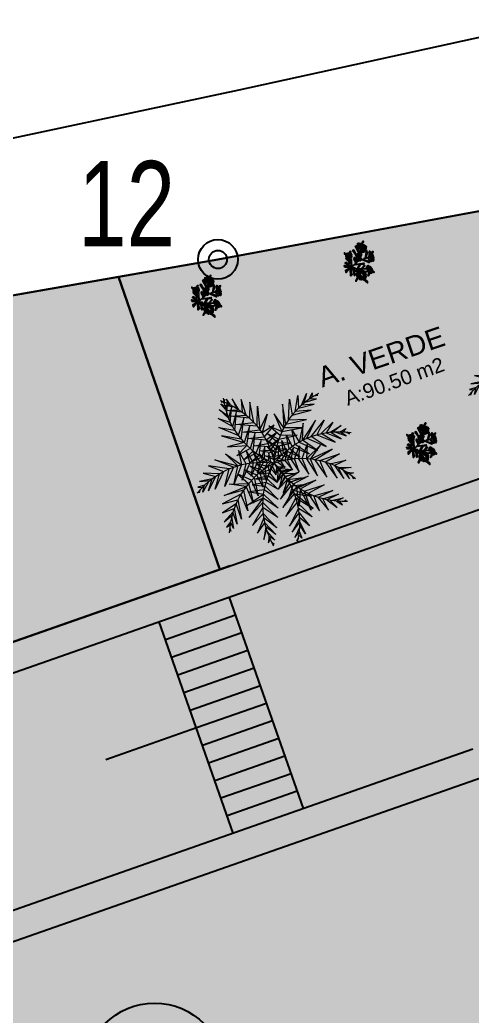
# Model space of a CAD drawing. Header units: millimetres. Extents: x 603916 to 1211550, y 1309898 to 2622648.
# Drawn here: x 604182.3 to 604194.41, y 1311153.74 to 1311180.41 of the extents above; entities that cross this region are included whole.
import ezdxf
from ezdxf.enums import TextEntityAlignment as Align

# ---------------------------------------------------------------- set-up
doc = ezdxf.new("R2010")
doc.units = ezdxf.units.MM
for name, color, linetype in [('CERCO', 6, 'Continuous'), ('CIRCULO', 1, 'Continuous'), ('FLORES', 7, 'Continuous'), ('FRAME 025', 7, 'Continuous'), ('MUEBLES', 1, 'Continuous'), ('PALME-1', 82, 'Continuous')]:
    doc.layers.add(name, color=color, linetype=linetype)
doc.styles.get("Standard").update_dxf_attribs({"font": 'arial.ttf'})
doc.styles.add('TSN - Swis721 LtCn BT', font='swisscl.ttf')

# ---------------------------------------------------------------- blocks, each defined once
blk = doc.blocks.new('A$C48C97B70')
at = {"layer": 'PALME-1', "lineweight": 5}
for p, q in [((2.072, 6.54), (2.171, 6.533)), ((2.216, 6.497), (2.072, 6.54)), ((2.109, 6.384), (2.41, 6.325)), ((2.556, 6.176), (2.109, 6.384)), ((2.315, 6.6), (2.309, 6.418)), ((2.41, 6.325), (2.315, 6.6)), ((2.552, 6.547), (2.605, 6.122)), ((2.687, 6.026), (2.552, 6.547)), ((2.903, 6.407), (2.793, 5.89)), ((2.912, 5.72), (2.903, 6.407)), ((2.171, 6.148), (2.687, 6.026)), ((2.793, 5.89), (2.171, 6.148)), ((2.251, 5.877), (2.912, 5.72)), ((3.009, 5.561), (2.251, 5.877)), ((3.221, 6.198), (3.009, 5.561)), ((3.129, 5.334), (3.221, 6.198)), ((3.21, 5.152), (3.477, 5.948)), ((3.477, 5.948), (3.277, 4.976)), ((2.388, 5.472), (3.129, 5.334)), ((3.21, 5.152), (2.388, 5.472)), ((3.277, 4.976), (3.756, 5.506)), ((3.756, 5.506), (3.328, 4.818)), ((2.535, 5.1), (3.277, 4.976)), ((3.328, 4.818), (2.535, 5.1)), ((2.683, 4.767), (3.377, 4.635)), ((3.409, 4.484), (2.683, 4.767)), ((3.909, 4.977), (3.328, 4.818)), ((3.377, 4.635), (3.909, 4.977)), ((3.925, 4.65), (3.409, 4.484)), ((3.435, 4.33), (3.925, 4.65)), ((4.516, 3.959), (4.561, 4.59)), ((4.561, 4.59), (4.7, 4.004)), ((5.099, 4.709), (4.7, 4.004)), ((4.863, 4.035), (5.099, 4.709)), ((5.621, 4.675), (4.863, 4.035)), ((5.049, 4.06), (5.621, 4.675)), ((1.109, 4.315), (1.959, 3.803)), ((1.771, 3.798), (1.109, 4.315)), ((1.619, 4.431), (2.125, 3.798)), ((1.959, 3.803), (1.619, 4.431)), ((2.169, 4.399), (2.125, 3.798)), ((2.314, 3.783), (2.169, 4.399)), ((2.483, 4.305), (2.467, 3.763)), ((2.621, 3.736), (2.483, 4.305)), ((2.742, 4.179), (2.773, 3.702)), ((2.911, 3.665), (2.742, 4.179)), ((2.871, 4.392), (3.435, 4.33)), ((3.454, 4.176), (2.871, 4.392)), ((3.893, 4.364), (3.454, 4.176)), ((3.464, 4.032), (3.893, 4.364)), ((3.945, 3.747), (4.03, 4.282)), ((4.03, 4.282), (4.076, 3.806)), ((4.221, 3.864), (4.266, 4.448)), ((4.266, 4.448), (4.368, 3.915)), ((5.248, 4.076), (5.963, 4.571)), ((5.963, 4.571), (5.505, 4.079)), ((5.691, 4.07), (6.298, 4.391)), ((6.298, 4.391), (5.897, 4.047)), ((0.485, 3.926), (0.936, 3.651)), ((1.136, 3.706), (0.485, 3.926)), ((0.788, 4.157), (1.318, 3.745)), ((1.572, 3.782), (0.788, 4.157)), ((1.771, 3.798), (1.195, 3.13)), ((1.195, 3.13), (1.572, 3.782)), ((1.595, 3.144), (1.959, 3.803)), ((2.125, 3.798), (1.595, 3.144)), ((1.958, 3.173), (2.314, 3.783)), ((2.467, 3.763), (1.958, 3.173)), ((2.956, 4.034), (3.027, 3.628)), ((3.19, 3.57), (2.956, 4.034)), ((3.012, 4.138), (3.464, 4.032)), ((3.469, 3.911), (3.012, 4.138)), ((3.181, 3.857), (3.468, 3.739)), ((3.462, 3.617), (3.181, 3.857)), ((3.468, 3.739), (3.827, 4.113)), ((3.827, 4.113), (3.469, 3.911)), ((3.685, 3.61), (3.842, 4.104)), ((3.842, 4.104), (3.836, 3.693)), ((4.254, 3.401), (3.945, 3.747)), ((4.076, 3.806), (4.544, 3.399)), ((4.544, 3.399), (4.221, 3.864)), ((4.368, 3.915), (4.964, 3.413)), ((4.964, 3.413), (4.516, 3.959)), ((4.7, 4.004), (5.327, 3.442)), ((5.327, 3.442), (4.863, 4.035)), ((5.049, 4.06), (5.724, 3.492)), ((5.724, 3.492), (5.248, 4.076)), ((5.505, 4.079), (6.145, 3.565)), ((6.145, 3.565), (5.691, 4.07)), ((5.897, 4.047), (6.422, 3.625)), ((6.068, 4.019), (6.59, 4.15)), ((6.422, 3.625), (6.068, 4.019)), ((6.59, 4.15), (6.19, 3.993)), ((6.261, 3.976), (6.658, 3.683)), ((6.462, 3.919), (6.749, 3.967)), ((6.658, 3.683), (6.462, 3.919)), ((6.749, 3.967), (6.592, 3.874)), ((6.706, 3.831), (6.813, 3.725)), ((6.813, 3.725), (6.759, 3.809)), ((0.108, 3.437), (0.277, 3.37)), ((0.398, 3.434), (0.108, 3.437)), ((0.236, 3.642), (0.655, 3.551)), ((0.772, 3.596), (0.236, 3.642)), ((0.588, 3.523), (0.242, 3.171)), ((0.242, 3.171), (0.398, 3.434)), ((0.936, 3.651), (0.485, 3.15)), ((0.485, 3.15), (0.772, 3.596)), ((1.318, 3.745), (0.768, 3.135)), ((0.768, 3.135), (1.136, 3.706)), ((2.375, 3.225), (2.621, 3.736)), ((2.773, 3.702), (2.375, 3.225)), ((2.661, 3.273), (2.911, 3.665)), ((3.027, 3.628), (2.661, 3.273)), ((2.982, 3.339), (3.19, 3.57)), ((3.302, 3.524), (2.982, 3.339)), ((3.333, 3.347), (3.387, 2.981)), ((3.581, 3.546), (3.927, 3.415)), ((3.927, 3.415), (3.685, 3.61)), ((3.836, 3.693), (4.254, 3.401)), ((0.172, 3.309), (0.083, 3.188)), ((0.083, 3.188), (0.123, 3.278)), ((2.517, 3.065), (2.973, 2.919)), ((3.058, 3.034), (2.517, 3.065)), ((3.248, 3.258), (2.731, 3.212)), ((2.731, 3.212), (3.134, 3.129)), ((2.973, 2.919), (3.27, 2.374)), ((3.331, 2.658), (3.058, 3.034)), ((3.134, 3.129), (3.331, 2.658)), ((3.387, 2.981), (3.248, 3.258)), ((3.534, 3.189), (3.34, 2.708)), ((3.34, 2.708), (3.598, 3.029)), ((3.647, 2.918), (3.373, 2.451)), ((3.494, 3.304), (3.845, 3.186)), ((3.845, 3.186), (3.534, 3.189)), ((3.598, 3.029), (4.106, 2.989)), ((4.106, 2.989), (3.647, 2.918)), ((2.103, 2.613), (2.646, 2.352)), ((2.729, 2.522), (2.103, 2.613)), ((2.305, 2.87), (2.804, 2.657)), ((2.885, 2.79), (2.305, 2.87)), ((3.166, 1.967), (2.729, 2.522)), ((2.804, 2.657), (3.166, 1.967)), ((3.27, 2.374), (2.885, 2.79)), ((3.373, 2.451), (3.71, 2.789)), ((3.785, 2.652), (3.45, 2.173)), ((3.45, 2.173), (3.866, 2.519)), ((3.71, 2.789), (4.331, 2.805)), ((4.331, 2.805), (3.785, 2.652)), ((3.866, 2.519), (4.646, 2.527)), ((4.646, 2.527), (3.953, 2.391)), ((1.792, 1.596), (2.581, 2.199)), ((1.871, 2.113), (2.646, 2.352)), ((2.581, 2.199), (1.871, 2.113)), ((3.06, 1.619), (2.581, 2.199)), ((2.646, 2.352), (3.06, 1.619)), ((3.953, 2.391), (3.586, 1.876)), ((3.586, 1.876), (4.066, 2.239)), ((3.926, 1.441), (4.066, 2.239)), ((4.172, 2.112), (3.926, 1.441)), ((4.066, 2.239), (4.908, 2.274)), ((4.908, 2.274), (4.172, 2.112)), ((4.35, 1.136), (4.172, 2.112)), ((2.516, 2.023), (1.792, 1.596)), ((2.457, 1.832), (1.821, 1.24)), ((2.926, 1.242), (2.457, 1.832)), ((2.516, 2.023), (2.926, 1.242)), ((4.3, 1.974), (5.183, 1.983)), ((4.3, 1.974), (4.35, 1.136)), ((5.183, 1.983), (4.444, 1.835)), ((4.444, 1.835), (4.68, 0.999)), ((4.68, 0.999), (4.639, 1.669)), ((4.639, 1.669), (5.461, 1.659)), ((1.821, 1.24), (2.399, 1.582)), ((2.369, 1.398), (1.925, 0.874)), ((2.764, 0.846), (2.369, 1.398)), ((2.399, 1.582), (2.764, 0.846)), ((5.461, 1.659), (4.789, 1.558)), ((4.789, 1.558), (5.053, 0.924)), ((5.053, 0.924), (4.963, 1.444)), ((4.963, 1.444), (5.636, 1.437)), ((5.636, 1.437), (5.112, 1.358)), ((5.112, 1.358), (5.431, 0.925)), ((5.431, 0.925), (5.223, 1.3)), ((5.289, 1.268), (5.782, 1.241)), ((1.925, 0.874), (2.347, 1.192)), ((2.338, 1.019), (2.097, 0.538)), ((2.097, 0.538), (2.337, 0.894)), ((2.647, 0.589), (2.338, 1.019)), ((2.347, 1.192), (2.647, 0.589)), ((5.782, 1.241), (5.48, 1.184)), ((5.48, 1.184), (5.67, 0.964)), ((5.67, 0.964), (5.609, 1.136)), ((5.724, 1.097), (5.874, 1.11)), ((5.874, 1.11), (5.78, 1.08)), ((2.351, 0.612), (2.242, 0.343)), ((2.242, 0.343), (2.366, 0.476)), ((2.338, 0.821), (2.539, 0.37)), ((2.539, 0.37), (2.351, 0.612)), ((2.384, 0.355), (2.464, 0.229)), ((2.464, 0.229), (2.394, 0.298))]:
    blk.add_line(p, q, dxfattribs=at)
for points in [[(2.17, 5.812), (1.897, 6.276), (2.16, 5.937)], [(2.155, 6.219), (2.027, 6.48), (2.16, 6.356)], [(2.156, 6.01), (2.325, 6.474), (2.155, 6.219)], [(2.17, 6.478), (2.241, 6.61), (2.176, 6.535)], [(2.191, 5.641), (2.448, 6.263), (2.17, 5.812)], [(2.227, 5.436), (1.748, 5.928), (2.191, 5.641)], [(2.271, 5.255), (2.584, 6.015), (2.227, 5.436)], [(4.545, 5.014), (4.834, 5.833), (4.75, 5.166)], [(4.907, 5.267), (5.211, 5.884), (5.087, 5.37)], [(5.242, 5.447), (5.588, 5.859), (5.357, 5.498)], [(2.346, 5.01), (1.67, 5.556), (2.271, 5.255)], [(2.418, 4.824), (2.773, 5.631), (2.346, 5.01)], [(4.256, 4.754), (4.053, 5.439), (4.142, 4.634)], [(4.393, 4.884), (4.496, 5.717), (4.256, 4.754)], [(5.087, 5.37), (5.76, 5.335), (5.242, 5.447)], [(5.424, 5.526), (5.918, 5.521), (5.621, 5.597)], [(5.621, 5.597), (5.824, 5.804), (5.752, 5.637)], [(5.87, 5.669), (6.018, 5.646), (5.926, 5.682)], [(2.418, 4.824), (1.666, 5.198), (2.495, 4.652)], [(2.57, 4.504), (2.932, 5.265), (2.495, 4.652)], [(4.019, 4.489), (3.686, 5.027), (4.142, 4.634)], [(4.393, 4.884), (5.273, 4.819), (4.545, 5.014)], [(4.75, 5.166), (5.571, 5.125), (4.907, 5.267)], [(2.495, 4.652), (1.781, 4.688), (2.57, 4.504)], [(2.749, 4.211), (3.062, 4.925), (2.665, 4.34)], [(3.836, 4.239), (3.531, 4.739), (3.925, 4.367)], [(4.142, 4.634), (4.98, 4.546), (4.256, 4.754)], [(2.665, 4.34), (2.047, 4.205), (2.57, 4.504)], [(2.84, 4.084), (2.267, 3.963), (2.749, 4.211)], [(2.936, 3.961), (3.195, 4.526), (2.84, 4.084)], [(3.112, 3.763), (3.275, 4.247), (3.03, 3.852)], [(3.551, 3.72), (3.388, 4.212), (3.624, 3.876)], [(3.681, 3.983), (3.437, 4.467), (3.752, 4.108)], [(3.752, 4.108), (4.371, 4.052), (3.836, 4.239)], [(3.925, 4.367), (4.703, 4.31), (4.019, 4.489)], [(3.03, 3.852), (2.492, 3.783), (2.936, 3.961)], [(3.235, 3.642), (2.716, 3.653), (3.112, 3.763)], [(3.325, 3.56), (3.354, 3.929), (3.235, 3.642)], [(3.624, 3.876), (4.134, 3.884), (3.681, 3.983)], [(3.73, 3.458), (4.128, 3.79), (3.902, 3.447)], [(4.023, 3.434), (4.383, 3.838), (4.165, 3.413)], [(4.318, 3.383), (4.671, 3.85), (4.469, 3.347)], [(4.618, 3.304), (4.996, 3.811), (4.797, 3.243)], [(2.338, 3.057), (1.86, 3.471), (2.176, 2.959)], [(2.614, 3.199), (2.169, 3.579), (2.474, 3.131)], [(2.892, 3.311), (2.453, 3.629), (2.757, 3.26)], [(3.173, 3.397), (2.712, 3.637), (3.007, 3.35)], [(3.007, 3.35), (2.918, 2.847), (2.892, 3.311)], [(3.291, 3.426), (3.14, 3.089), (3.173, 3.397)], [(3.504, 3.607), (3.861, 3.703), (3.551, 3.72)], [(3.608, 3.461), (3.828, 3.163), (3.73, 3.458)], [(3.902, 3.447), (4.096, 2.975), (4.023, 3.434)], [(4.165, 3.413), (4.34, 2.817), (4.318, 3.383)], [(4.469, 3.347), (4.701, 2.603), (4.618, 3.304)], [(4.951, 3.181), (5.513, 3.622), (4.797, 3.243)], [(2.039, 2.865), (1.395, 3.175), (2.176, 2.959)], [(2.176, 2.959), (2.13, 2.118), (2.039, 2.865)], [(2.474, 3.131), (2.407, 2.354), (2.338, 3.057)], [(2.757, 3.26), (2.714, 2.641), (2.614, 3.199)], [(3.645, 3.048), (3.314, 2.661), (3.689, 2.935)], [(3.524, 3.316), (3.359, 2.985), (3.577, 3.207)], [(3.577, 3.207), (4.054, 3.003), (3.645, 3.048)], [(3.689, 2.935), (4.213, 2.799), (3.735, 2.799)], [(4.797, 3.243), (5.023, 2.432), (4.951, 3.181)], [(5.122, 3.102), (5.935, 3.312), (4.951, 3.181)], [(5.122, 3.102), (5.384, 2.259), (5.298, 3.008)], [(5.298, 3.008), (6.166, 3.04), (5.516, 2.873)], [(1.737, 2.622), (0.883, 2.467), (1.554, 2.443)], [(1.889, 2.751), (1.05, 2.782), (2.039, 2.865)], [(1.889, 2.751), (1.814, 1.872), (1.737, 2.622)], [(3.815, 2.498), (3.259, 1.952), (3.845, 2.347)], [(3.735, 2.799), (3.284, 2.372), (3.778, 2.649)], [(3.778, 2.649), (4.355, 2.548), (3.815, 2.498)], [(5.516, 2.873), (5.778, 2.094), (5.667, 2.764)], [(5.667, 2.764), (6.352, 2.708), (5.829, 2.634)], [(5.829, 2.634), (6.043, 1.995), (5.957, 2.518)], [(5.957, 2.518), (6.468, 2.348), (6.047, 2.431)], [(1.429, 2.305), (0.772, 2.102), (1.299, 2.143)], [(1.299, 2.143), (1.227, 1.473), (1.198, 2.002)], [(1.554, 2.443), (1.465, 1.626), (1.429, 2.305)], [(3.872, 2.159), (3.253, 1.588), (3.887, 1.994)], [(3.845, 2.347), (4.468, 2.241), (3.872, 2.159)], [(3.887, 1.994), (4.536, 1.694), (3.872, 2.159)], [(6.097, 2.378), (6.274, 1.917), (6.236, 2.221)], [(6.236, 2.221), (6.503, 2.108), (6.321, 2.114)], [(1.198, 2.002), (0.737, 1.726), (1.13, 1.897)], [(1.092, 1.835), (1.018, 1.347), (0.99, 1.652)], [(3.895, 1.806), (3.264, 1.188), (3.891, 1.606)], [(3.895, 1.806), (4.452, 1.178), (3.887, 1.994)], [(6.394, 2.016), (6.426, 1.87), (6.427, 1.969)], [(0.99, 1.652), (0.753, 1.484), (0.93, 1.529)], [(0.88, 1.418), (0.879, 1.268), (0.858, 1.364)], [(3.87, 1.351), (3.296, 0.762), (3.843, 1.166)], [(3.891, 1.606), (4.315, 0.848), (3.87, 1.351)], [(3.8, 0.963), (3.329, 0.481), (3.756, 0.796)], [(3.843, 1.166), (4.104, 0.531), (3.8, 0.963)], [(3.694, 0.607), (3.365, 0.24), (3.618, 0.413)], [(3.756, 0.796), (3.836, 0.264), (3.718, 0.676)], [(3.507, 0.179), (3.392, 0.083), (3.48, 0.128)], [(3.618, 0.413), (3.639, 0.123), (3.562, 0.288)]]:
    blk.add_lwpolyline(points, dxfattribs=at)
for centre, start, end in [((5.589, 6.144), 171.0105, 231.4464), ((6.694, 2.334), 100.4762, 160.9122), ((4.041, 0.074), 99.9493, 160.3853), ((0.46, 1.763), 329.1163, 29.5523), ((3.594, 0.025), 32.0006, 92.4366)]:
    blk.add_arc(centre, 3.435, start, end, dxfattribs=at)
at = {"layer": 'PALME-1', "lineweight": 5, "extrusion": (0, 0, -1)}
for centre, major_axis, start_param, end_param in [((0.035, 3.843), (2.429, 2.429), -0.156897, 0.89791), ((5.421, 0.645), (-2.429, 2.429), 0.173647, 1.228454), ((1.947, 0.368), (-2.429, 2.429), 0.182844, 1.237651), ((5.771, 0.927), (2.429, 2.429), 3.700109, 4.754916), ((6.759, 4.372), (-2.429, 2.429), 4.173367, 5.228174)]:
    blk.add_ellipse(centre, major_axis=major_axis, ratio=1, start_param=start_param, end_param=end_param, dxfattribs=at)
blk = doc.blocks.new('FLORES-1')
at = {"color": 86, "linetype": 'Continuous'}
for p, q in [((0.05, 0.385), (0.045, 0.422)), ((0.05, 0.382), (0.061, 0.281)), ((0.054, 0.385), (0.068, 0.419)), ((-0.188, 0.272), (-0.183, 0.181)), ((-0.159, 0.155), (-0.182, 0.283)), ((0.23, 0.294), (0.188, 0.231)), ((-0.183, 0.181), (-0.159, 0.155)), ((-0.141, 0.099), (-0.027, -0.013)), ((-0.074, 0.088), (-0.105, 0.101)), ((-0.064, 0.077), (-0.101, 0.09)), ((0.056, 0.146), (-0.002, 0.01)), ((0.168, 0.017), (0.07, -0.012)), ((0.168, 0.017), (0.196, 0.029))]:
    blk.add_line(p, q, dxfattribs=at)
at = {"color": 1, "linetype": 'Continuous'}
for p, q in [((0.056, 0.146), (0.064, 0.192)), ((0.069, 0.177), (0.069, 0.199)), ((-0.183, 0.183), (-0.196, 0.169))]:
    blk.add_line(p, q, dxfattribs=at)
for points in [[(0.084, 0.441), (0.152, 0.44), (0.085, 0.447), (0.124, 0.455), (0.072, 0.453), (0.087, 0.468), (0.06, 0.456), (0.064, 0.474), (0.051, 0.456), (0.05, 0.474), (0.045, 0.457), (0.036, 0.47), (0.04, 0.457), (0.023, 0.465), (0.033, 0.457), (0.015, 0.47), (0.017, 0.454), (-0.001, 0.459), (0.011, 0.451), (-0.017, 0.462), (-0.001, 0.45), (-0.035, 0.448), (-0.004, 0.442), (-0.047, 0.437), (0.006, 0.44), (-0.037, 0.419), (0.016, 0.439), (-0.004, 0.418), (0.022, 0.443), (0.016, 0.409), (0.033, 0.442), (0.036, 0.418), (0.042, 0.442), (0.05, 0.41), (0.048, 0.441), (0.076, 0.417), (0.065, 0.439), (0.107, 0.412), (0.074, 0.44), (0.127, 0.42), (0.089, 0.442)], [(0.271, 0.347), (0.243, 0.307), (0.28, 0.334), (0.258, 0.297), (0.289, 0.324), (0.268, 0.282), (0.294, 0.316), (0.29, 0.273), (0.305, 0.315), (0.317, 0.258), (0.315, 0.304), (0.35, 0.265), (0.327, 0.307), (0.374, 0.287), (0.344, 0.313), (0.369, 0.309), (0.332, 0.326), (0.352, 0.33), (0.324, 0.336), (0.331, 0.347), (0.316, 0.346), (0.319, 0.362), (0.304, 0.362), (0.306, 0.384), (0.293, 0.373), (0.294, 0.392), (0.278, 0.386), (0.273, 0.409), (0.265, 0.386), (0.251, 0.419), (0.262, 0.377), (0.224, 0.401), (0.259, 0.375), (0.21, 0.378), (0.259, 0.367), (0.215, 0.357), (0.268, 0.358), (0.22, 0.342), (0.271, 0.351), (0.226, 0.329), (0.266, 0.341)], [(-0.161, 0.17), (-0.138, 0.187), (-0.16, 0.156), (-0.125, 0.173), (-0.153, 0.149), (-0.107, 0.154), (-0.149, 0.14), (-0.102, 0.131), (-0.151, 0.128), (-0.104, 0.11), (-0.151, 0.116), (-0.105, 0.094), (-0.159, 0.11), (-0.131, 0.072), (-0.17, 0.108), (-0.151, 0.054), (-0.173, 0.105), (-0.174, 0.045), (-0.182, 0.107), (-0.196, 0.04), (-0.198, 0.11), (-0.221, 0.046), (-0.215, 0.11), (-0.243, 0.051), (-0.228, 0.109), (-0.27, 0.068), (-0.238, 0.119), (-0.29, 0.093), (-0.248, 0.129), (-0.305, 0.123), (-0.257, 0.144), (-0.311, 0.148), (-0.257, 0.153), (-0.304, 0.169), (-0.253, 0.161), (-0.287, 0.186), (-0.248, 0.17), (-0.262, 0.201), (-0.24, 0.176), (-0.237, 0.213), (-0.23, 0.179), (-0.217, 0.217), (-0.218, 0.176), (-0.199, 0.215), (-0.205, 0.178), (-0.188, 0.215), (-0.195, 0.173)], [(-0.157, 0.318), (-0.107, 0.327), (-0.161, 0.329), (-0.128, 0.346), (-0.163, 0.335), (-0.148, 0.355), (-0.167, 0.338), (-0.169, 0.36), (-0.176, 0.339), (-0.18, 0.36), (-0.181, 0.338), (-0.191, 0.359), (-0.192, 0.336), (-0.209, 0.354), (-0.2, 0.336), (-0.227, 0.342), (-0.209, 0.328), (-0.239, 0.333), (-0.212, 0.32), (-0.244, 0.321), (-0.209, 0.317), (-0.238, 0.301), (-0.202, 0.317), (-0.228, 0.286), (-0.194, 0.311), (-0.202, 0.277), (-0.182, 0.31), (-0.176, 0.275), (-0.173, 0.31), (-0.152, 0.282), (-0.163, 0.32), (-0.123, 0.296), (-0.161, 0.315)], [(-0.166, 0.196), (-0.161, 0.206), (-0.167, 0.2)], [(-0.161, 0.176), (-0.147, 0.195), (-0.163, 0.183)], [(0.081, 0.193), (0.082, 0.199), (0.083, 0.195)], [(0.099, 0.195), (0.086, 0.154), (0.085, 0.185)], [(0.149, 0.231), (0.179, 0.239), (0.147, 0.224), (0.194, 0.21), (0.144, 0.217), (0.19, 0.193), (0.15, 0.195), (0.17, 0.167), (0.12, 0.192), (0.135, 0.159), (0.112, 0.2), (0.11, 0.152), (0.101, 0.196)], [(-0.177, 0.172), (-0.183, 0.168), (-0.179, 0.175)], [(-0.169, 0.164), (-0.172, 0.161), (-0.169, 0.165)], [(0.079, 0.181), (0.071, 0.145), (0.07, 0.173)], [(0.225, 0.069), (0.258, 0.082), (0.237, 0.065), (0.264, 0.069), (0.237, 0.056), (0.266, 0.058), (0.237, 0.05), (0.272, 0.045), (0.243, 0.04), (0.273, 0.027), (0.245, 0.035), (0.257, 0.006), (0.236, 0.028), (0.245, -0.007), (0.232, 0.025), (0.222, -0.015), (0.224, 0.023), (0.2, -0.002), (0.211, 0.024), (0.176, 0.009), (0.206, 0.034), (0.159, 0.034), (0.197, 0.043), (0.157, 0.052), (0.192, 0.054), (0.163, 0.077), (0.196, 0.063), (0.188, 0.095), (0.202, 0.068), (0.213, 0.106), (0.218, 0.075), (0.244, 0.104), (0.229, 0.067)]]:
    blk.add_lwpolyline(points, dxfattribs=at)
at = {"color": 86, "linetype": 'Continuous'}
for points in [[(0.041, 0.367), (-0.039, 0.398), (-0.032, 0.385), (0.038, 0.363)], [(0.078, 0.41), (0.053, 0.382)], [(0.06, 0.318), (0.146, 0.399), (0.146, 0.372), (0.056, 0.312)], [(0.102, 0.471), (0.12, 0.499), (0.122, 0.485), (0.114, 0.464)], [(0.194, 0.245), (0.178, 0.395), (0.192, 0.388), (0.198, 0.257), (0.217, 0.334), (0.218, 0.299), (0.203, 0.259)], [(0.333, 0.356), (0.368, 0.404), (0.371, 0.393), (0.338, 0.35)], [(-0.3, 0.135), (-0.385, 0.181), (-0.363, 0.19), (-0.305, 0.159)], [(-0.219, 0.287), (-0.27, 0.256), (-0.269, 0.243), (-0.208, 0.289)], [(-0.217, 0.356), (-0.235, 0.368), (-0.251, 0.364), (-0.223, 0.355)], [(-0.17, 0.299), (-0.144, 0.266), (-0.019, -0.02)], [(-0.136, 0.247), (-0.09, 0.317), (-0.09, 0.296), (-0.132, 0.248)], [(-0.104, 0.181), (-0.069, 0.258), (-0.065, 0.242), (-0.102, 0.175)], [(0.062, 0.261), (-0.009, 0.344), (-0.042, 0.357), (0.067, 0.244)], [(0.024, 0.093), (-0.016, 0.254), (-0.03, 0.244), (0.026, 0.082)], [(0.062, 0.168), (0.163, 0.241), (0.154, 0.275), (0.06, 0.167)], [(0.196, 0.245), (0.339, 0.231), (0.342, 0.253), (0.198, 0.247)], [(-0.223, 0.04), (-0.262, -0.01), (-0.273, -0.009), (-0.233, 0.049)], [(-0.078, 0.029), (-0.159, 0.014), (-0.167, 0.003), (-0.073, 0.029)], [(-0.071, 0.106), (-0.022, 0.181), (-0.019, 0.155), (-0.068, 0.101)], [(0.004, -0.008), (-0.032, 0.064), (-0.046, 0.045), (0.001, -0.001)], [(-0.003, 0.006), (0.12, -0.041), (0.116, -0.073), (0.006, -0.002)], [(0, 0.014), (0.133, 0.064), (0.132, 0.042), (0.004, 0.013)], [(0.044, 0.117), (0.149, 0.129), (0.134, 0.111), (0.045, 0.114)], [(0.129, 0.002), (0.184, -0.022), (0.193, -0.017), (0.134, 0.002)], [(0.179, 0.183), (0.282, 0.17), (0.286, 0.151), (0.178, 0.18)], [(0.262, 0.015), (0.304, -0.01), (0.288, -0.016), (0.26, 0.004)], [(0.264, 0.078), (0.276, 0.111), (0.287, 0.094), (0.268, 0.079)], [(-0.019, -0.02), (-0.132, -0.038), (-0.144, -0.059), (-0.021, -0.02)], [(0.01, -0.004), (-0.054, -0.123), (-0.011, -0.107), (0.004, -0.008)], [(0.006, -0.002), (0.047, -0.107), (0.08, -0.101), (0.01, -0.004)]]:
    blk.add_lwpolyline(points, dxfattribs=at)
at = {"color": 50, "linetype": 'Continuous'}
for points in [[(0.043, 0.454), (0.04, 0.455), (0.029, 0.455), (0.02, 0.453), (0.007, 0.451), (-0.004, 0.448), (-0.008, 0.445), (-0.004, 0.442), (0.015, 0.441), (0.033, 0.442), (0.055, 0.441), (0.069, 0.441), (0.084, 0.443), (0.081, 0.452), (0.067, 0.455), (0.053, 0.455), (0.039, 0.453)], [(0.278, 0.38), (0.271, 0.381), (0.263, 0.378), (0.262, 0.372), (0.268, 0.362), (0.275, 0.351), (0.288, 0.337), (0.301, 0.321), (0.317, 0.307), (0.326, 0.313), (0.322, 0.329), (0.315, 0.34), (0.307, 0.35), (0.294, 0.366), (0.28, 0.377)], [(-0.161, 0.317), (-0.16, 0.319), (-0.16, 0.324), (-0.162, 0.328), (-0.169, 0.335), (-0.171, 0.336), (-0.182, 0.337), (-0.192, 0.335), (-0.203, 0.327), (-0.207, 0.32), (-0.204, 0.314), (-0.198, 0.311), (-0.188, 0.312), (-0.178, 0.313), (-0.167, 0.315), (-0.159, 0.317)], [(0.117, 0.232), (0.11, 0.234), (0.1, 0.236), (0.088, 0.236), (0.074, 0.234), (0.063, 0.228), (0.054, 0.219), (0.051, 0.211), (0.054, 0.204), (0.063, 0.201), (0.08, 0.2), (0.086, 0.199)], [(0.104, 0.197), (0.108, 0.196), (0.124, 0.195), (0.137, 0.199), (0.144, 0.211), (0.139, 0.22), (0.136, 0.222)], [(0.231, 0.049), (0.23, 0.053), (0.227, 0.057), (0.219, 0.062), (0.207, 0.062), (0.2, 0.056), (0.204, 0.049), (0.207, 0.041), (0.214, 0.031), (0.224, 0.03), (0.232, 0.031), (0.237, 0.039), (0.234, 0.048), (0.23, 0.052)]]:
    blk.add_lwpolyline(points, dxfattribs=at)
blk.add_lwpolyline([(-0.175, 0.155), (-0.175, 0.155), (-0.179, 0.155), (-0.183, 0.156), (-0.186, 0.157), (-0.188, 0.159), (-0.19, 0.16), (-0.192, 0.161), (-0.195, 0.162), (-0.205, 0.167), (-0.215, 0.171), (-0.232, 0.17), (-0.243, 0.162), (-0.249, 0.153), (-0.246, 0.139), (-0.236, 0.123), (-0.222, 0.119), (-0.202, 0.116), (-0.186, 0.113), (-0.165, 0.111), (-0.156, 0.13), (-0.161, 0.146)], close=True, dxfattribs=at)
blk = doc.blocks.new('arbusto5')
at = {"layer": 'FLORES'}
blk.add_blockref('FLORES-1', (0.144, 0.059), dxfattribs=at)

msp = doc.modelspace()

# ---------------------------------------------------------------- hatches: boundary and pattern name
at = {"true_color": 0xafd9aa}
h = msp.add_hatch(color=9, dxfattribs=at)
h.dxf.hatch_style = 1
h.paths.add_polyline_path([(604128.887, 1311115.862), (604125.8, 1311120.6), (604121.983, 1311126.459), (604120.561, 1311128.651), (604107.676, 1311148.514), (604104.297, 1311156.483), (604107.924, 1311158.374), (604117.864, 1311160.989), (604135.855, 1311164.314), (604158.667, 1311168.931), (604187.602, 1311173.995), (604218.328, 1311179.68), (604225.279, 1311155.691), (604237.472, 1311115.326), (604242.187, 1311100.123), (604207.527, 1311088.582), (604200.237, 1311086.222), (604184.326, 1311080.846), (604157.681, 1311071.899), (604150.92, 1311081.477), (604138.41, 1311101.112), (604133.91, 1311108.121), (604129.466, 1311114.971, -0.999015)])
at = {"true_color": 0xf8f6af}
h = msp.add_hatch(color=51, dxfattribs=at)
h.dxf.hatch_style = 1
h.paths.add_polyline_path([(604197.255, 1311175.781), (604184.951, 1311173.504), (604187.65, 1311165.694), (604199.354, 1311169.791)])
h.paths.add_polyline_path([(604191.073, 1311169.845), (604193.887, 1311170.861), (604193.613, 1311171.62), (604190.799, 1311170.603)], flags=24)
h.paths.add_polyline_path([(604190.38, 1311170.242), (604193.979, 1311171.477), (604193.616, 1311172.532), (604190.018, 1311171.298)], flags=24)
at = {"true_color": 0xafd9aa}
h = msp.add_hatch(color=9, dxfattribs=at)
h.dxf.hatch_style = 1
h.paths.add_polyline_path([(604164.872, 1311170.017), (604184.942, 1311173.529), (604187.65, 1311165.694), (604168.671, 1311159.05), (604168.671, 1311159.05), (604153.958, 1311153.901), (604149.369, 1311167.049), (604159.188, 1311169.036, -1), (604158.146, 1311168.825), (604158.667, 1311168.931)])
h = msp.add_hatch(color=9, dxfattribs=at)
h.dxf.hatch_style = 1
h.paths.add_polyline_path([(604187.65, 1311165.694), (604184.942, 1311173.529), (604164.872, 1311170.017), (604168.671, 1311159.05)])
at = {"true_color": 0x636466}
h = msp.add_hatch(color=251, dxfattribs=at)
h.dxf.hatch_style = 1
h.paths.add_polyline_path([(604197.77, 1311168.403, -0.410936), (604199.287, 1311167.726), (604206.902, 1311145.997), (604207.659, 1311146.262), (604204.318, 1311155.793), (604201.008, 1311165.071), (604199.354, 1311169.791), (604187.65, 1311165.694), (604168.671, 1311159.05), (604168.671, 1311159.05), (604153.958, 1311153.901), (604141.246, 1311149.451), (604138.83, 1311156.344), (604138.079, 1311156.071), (604140.518, 1311149.112, 0.351788), (604141.51, 1311148.685)])
at = {"true_color": 0xebebeb}
h = msp.add_hatch(color=7, dxfattribs=at)
h.dxf.hatch_style = 1
h.paths.add_polyline_path([(604199.287, 1311167.726, 0.397575), (604197.822, 1311168.421), (604187.912, 1311164.947), (604189.894, 1311159.291), (604194.435, 1311160.881, -0.433734), (604195.44, 1311160.386), (604201.157, 1311162.39)])
at = {"true_color": 0x636466}
h = msp.add_hatch(color=251, dxfattribs=at)
h.dxf.hatch_style = 1
h.paths.add_polyline_path([(604188.077, 1311164.476), (604187.912, 1311164.947), (604186.032, 1311164.289), (604186.197, 1311163.817)])
at = {"true_color": 0xebebeb}
h = msp.add_hatch(color=7, dxfattribs=at)
h.dxf.hatch_style = 1
h.paths.add_polyline_path([(604188.014, 1311158.632), (604186.032, 1311164.289), (604147.122, 1311150.652), (604149.104, 1311144.999)])
h.paths.add_polyline_path([(604164.086, 1311154.266), (604172.46, 1311157.237), (604172.142, 1311158.133), (604163.768, 1311155.162)], flags=24)
at = {"true_color": 0x636466}
h = msp.add_hatch(color=251, dxfattribs=at)
h.dxf.hatch_style = 1
h.paths.add_polyline_path([(604188.242, 1311164.004), (604186.362, 1311163.345), (604186.528, 1311162.873), (604188.408, 1311163.532)])
h = msp.add_hatch(color=251, dxfattribs=at)
h.dxf.hatch_style = 1
h.paths.add_polyline_path([(604188.573, 1311163.06), (604186.693, 1311162.401), (604186.859, 1311161.93), (604188.739, 1311162.588)])
h = msp.add_hatch(color=251, dxfattribs=at)
h.dxf.hatch_style = 1
h.paths.add_polyline_path([(604188.904, 1311162.117), (604187.024, 1311161.458), (604187.188, 1311160.99), (604189.068, 1311161.649)])
h = msp.add_hatch(color=251, dxfattribs=at)
h.dxf.hatch_style = 1
h.paths.add_polyline_path([(604189.398, 1311160.706), (604189.233, 1311161.177), (604187.353, 1311160.518), (604187.518, 1311160.047)])
h = msp.add_hatch(color=251, dxfattribs=at)
h.dxf.hatch_style = 1
h.paths.add_polyline_path([(604166.377, 1311150.203), (604175.814, 1311153.511), (604194.688, 1311160.126), (604195.439, 1311160.389, 0.432464), (604194.435, 1311160.881), (604147.223, 1311144.34, 0.381285), (604146.747, 1311143.325), (604147.502, 1311143.589)])
h = msp.add_hatch(color=251, dxfattribs=at)
h.dxf.hatch_style = 1
h.paths.add_polyline_path([(604189.564, 1311160.234), (604187.684, 1311159.575), (604187.849, 1311159.103), (604189.729, 1311159.762)])
at = {"true_color": 0xafd9aa}
h = msp.add_hatch(color=9, dxfattribs=at)
h.dxf.hatch_style = 1
h.paths.add_polyline_path([(604197.996, 1311150.689), (604194.688, 1311160.126), (604175.814, 1311153.511), (604179.121, 1311144.074)])

# ---------------------------------------------------------------- linework, layer by layer
for p, q in [((604197.822, 1311168.421), (604141.51, 1311148.685)), ((604189.893, 1311159.294), (604187.912, 1311164.947)), ((604186.197, 1311163.817), (604188.077, 1311164.476)), ((604188.013, 1311158.636), (604186.032, 1311164.289)), ((604186.362, 1311163.345), (604188.242, 1311164.004)), ((604186.528, 1311162.873), (604188.408, 1311163.532)), ((604186.693, 1311162.401), (604188.573, 1311163.06)), ((604186.859, 1311161.93), (604188.739, 1311162.588)), ((604187.024, 1311161.458), (604188.904, 1311162.117)), ((604187.188, 1311160.99), (604189.068, 1311161.649)), ((604184.596, 1311160.608), (604187.024, 1311161.458)), ((604187.353, 1311160.518), (604189.233, 1311161.177)), ((604194.435, 1311160.881), (604147.223, 1311144.34)), ((604187.518, 1311160.047), (604189.398, 1311160.706)), ((604187.684, 1311159.575), (604189.564, 1311160.234)), ((604194.688, 1311160.126), (604175.814, 1311153.511)), ((604187.849, 1311159.103), (604189.729, 1311159.762))]:
    msp.add_line(p, q)
at = {"color": 2}
for q in [(604141.246, 1311149.451), (604187.933, 1311165.793)]:
    msp.add_line((604187.933, 1311165.793), q, dxfattribs=at)
msp.add_lwpolyline([(604157.681, 1311071.899), (604150.92, 1311081.477), (604135.776, 1311105.245), (604129.177, 1311115.417), (604121.983, 1311126.459), (604107.676, 1311148.514), (604104.297, 1311156.483), (604107.924, 1311158.374), (604117.864, 1311160.989), (604135.855, 1311164.314), (604158.667, 1311168.931), (604187.602, 1311173.995), (604218.328, 1311179.68), (604225.279, 1311155.691), (604237.472, 1311115.326), (604242.187, 1311100.123), (604207.527, 1311088.582), (604200.237, 1311086.222), (604184.326, 1311080.846)], close=True)
at = {"color": 4}
msp.add_lwpolyline([(604157.681, 1311071.899), (604150.92, 1311081.477), (604135.776, 1311105.245), (604129.177, 1311115.417), (604121.983, 1311126.459), (604107.676, 1311148.514), (604104.297, 1311156.483), (604107.924, 1311158.374), (604117.864, 1311160.989), (604135.855, 1311164.314), (604158.667, 1311168.931), (604187.602, 1311173.995), (604218.328, 1311179.68), (604225.279, 1311155.691), (604237.472, 1311115.326), (604242.187, 1311100.123), (604207.527, 1311088.582), (604200.237, 1311086.222), (604184.326, 1311080.846)], close=True, dxfattribs=at)
for points in [[(604199.354, 1311169.791), (604197.255, 1311175.781), (604187.602, 1311173.995), (604184.942, 1311173.529), (604187.65, 1311165.694), (604199.354, 1311169.791)], [(604184.942, 1311173.529), (604164.872, 1311170.017), (604168.671, 1311159.05), (604187.65, 1311165.694), (604184.942, 1311173.529)]]:
    msp.add_lwpolyline(points)
at = {"color": 1}
msp.add_circle((604185.905, 1311152.21), 1.872, dxfattribs=at)
at = {"layer": 'CERCO'}
msp.add_lwpolyline([(604051.896, 1311234.5), (604097.509, 1311160.18), (604107.217, 1311162.498), (604117.045, 1311164.754), (604136.463, 1311168.244), (604159.471, 1311172.836), (604161.525, 1311173.126), (604180.025, 1311176.804), (604188.168, 1311178.538), (604202.61, 1311181.707), (604217.965, 1311185.427)], dxfattribs=at)
at = {"layer": 'CIRCULO'}
for radius in [0.532, 0.243]:
    msp.add_circle((604187.602, 1311173.995), radius, dxfattribs=at)

# ---------------------------------------------------------------- block references
at = {"layer": 'MUEBLES', "linetype": 'Continuous', "xscale": -1.417112015813753, "yscale": 1.417112015653547, "zscale": 1.417112015818895, "rotation": 292.0945269993258}
for p in [(604191.167, 1311173.559), (604187.076, 1311172.642), (604192.84, 1311168.696)]:
    msp.add_blockref('arbusto5', p, dxfattribs=at)
at = {"layer": 'PALME-1', "xscale": -0.6407901816258526, "yscale": 0.6407901816258526, "zscale": 0.6407901816258526, "rotation": 61.92829961941003}
for p in [(604199.38, 1311172.059), (604192.106, 1311169.444)]:
    msp.add_blockref('A$C48C97B70', p, dxfattribs=at)

# ---------------------------------------------------------------- texts
at = {"color": 30, "true_color": 0xf26722, "insert": (604191.977, 1311171.389), "char_height": 0.5418, "width": 5.10745, "attachment_point": 5, "rotation": 18.9389}
msp.add_mtext('A. VERDE', dxfattribs=at)
at = {"color": 5, "insert": (604192.329, 1311170.731), "char_height": 0.3912, "attachment_point": 5, "rotation": 19.8701}
msp.add_mtext('{\\C7;A:90.50 m2}', dxfattribs=at)
at = {"layer": 'FRAME 025', "color": 0, "style": 'TSN - Swis721 LtCn BT'}
msp.add_text('12', height=2.2807, dxfattribs=at).set_placement((604183.856, 1311175.49), align=Align.MIDDLE_LEFT)

doc.saveas('drawing.dxf')
